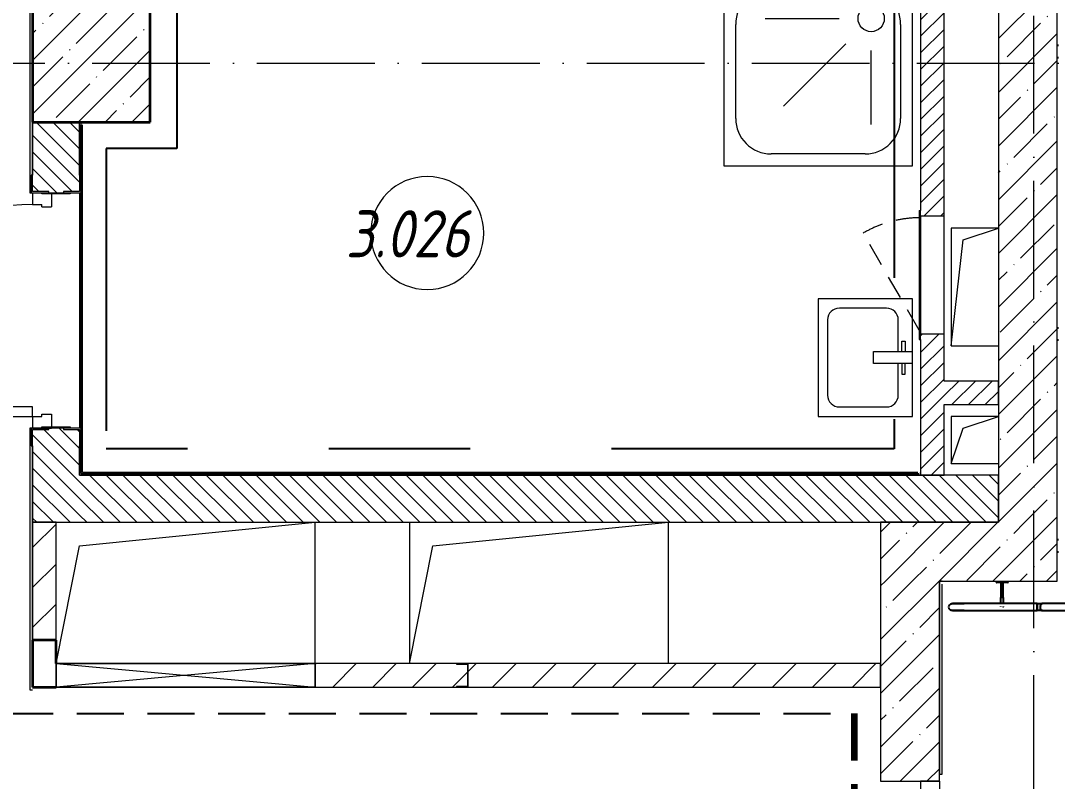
# Model space of a CAD drawing. Header units: millimetres. Extents: x -213536 to 1564669, y -45299 to 942238.
# Drawn here: x 524716 to 529116, y 495602 to 498833 of the extents above; entities that cross this region are included whole.
import ezdxf

# ---------------------------------------------------------------- set-up
doc = ezdxf.new("R2010")
doc.units = ezdxf.units.MM
for name, pattern in [('01 Штриховая _2 мм_', [300, 200, -100]), ('200_ШТРИХ_ш1п0_6_', [160, 100, -60]), ('50_200_ШТРИХ_1Т_ш5_п1_п1_', [700, 500, -100, 0, -100]), ('ADSK_Осевая', [3000, 1200, -600, 600, -600]), ('Штриховая _2 мм - 1 мм_', [300, 200, -100])]:
    doc.linetypes.add(name, pattern=pattern)
for name, color, linetype, lineweight in [('0-1', 7, 'Continuous', 5), ('0-2', 7, 'Continuous', 9), ('3) ЖБ 4м', 3, 'Continuous', 30), ('Каркас_Импост', 7, 'Continuous', 13), ('Марки помещений', 7, 'Continuous', 9), ('Несущие колонны', 7, 'Continuous', 9), ('Несущие колонны-1', 7, 'Continuous', 35), ('Обобщенные модели', 7, 'Continuous', 9), ('Общие ребра', 7, 'Continuous', 9), ('Ограждение-1', 7, 'Continuous', 25), ('Окна', 7, 'Continuous', 9), ('Оси-2', 7, '50_200_ШТРИХ_1Т_ш5_п1_п1_', 9), ('Открывание в плане-2', 7, '200_ШТРИХ_ш1п0_6_', 9), ('Открывание-1', 7, 'Continuous', 9), ('Панель', 7, 'Continuous', 13), ('Стены-1', 7, 'Continuous', 13), ('Штриховка разреза-1', 7, 'Continuous', 9), ('Элементы узлов-2', 7, 'Continuous', 9)]:
    doc.layers.add(name, color=color, linetype=linetype, lineweight=lineweight)
for name, color, linetype, lineweight, true_color in [('Сантехнические приборы-1', 7, 'Continuous', 9, 0xaaaaaa), ('СТ-1_1', 7, 'Штриховая _2 мм - 1 мм_', 90, 0x888888), ('СТ-1_5', 7, '01 Штриховая _2 мм_', 90, 0x545671), ('СТ-8', 7, 'ADSK_Осевая', 90, 0x8080c0)]:
    doc.layers.add(name, color=color, linetype=linetype, lineweight=lineweight, true_color=true_color)
doc.layers.get('0-2').off()
doc.styles.add('ISOCPEUR_I_6', font='isocpeui.ttf', dxfattribs={"width": 0.85, "height": 3.5})
pattern_1 = [(45, (0, 0), (-84.85281, 84.85281), [])]
pattern_2 = [(45, (0, 0), (-114.04925, 114.04925), []), (45, (114.05, 0), (-114.04925, 114.04925), [201.612, -40.322, 3.353, -36.97])]
pattern_3 = [(45, (0, 0), (-35.35534, 35.35534), [])]
pattern_4 = [(135, (0, 0), (-35.35534, -35.35534), [])]

# ---------------------------------------------------------------- blocks, each defined once
blk = doc.blocks.new('Ос 3 эт верх часть')
at = {"layer": 'Оси-2'}
for p, q in [((529016, 489952.4), (529016, 535177.6)), ((506116, 498652.4), (535374.3, 498652.4))]:
    blk.add_line(p, q, dxfattribs=at)
blk = doc.blocks.new('BSC_Колонна _Прямоугольная - 500х500-V146-АИ2_03_План отделки стен 3-го этажа _Часть 1_')
at = {"layer": 'Несущие колонны'}
h = blk.add_hatch(dxfattribs=at)
h.set_pattern_fill('FP_144', color=256, style=0, pattern_type=2)
h.set_pattern_definition([(45, (-95850, -53750), (-114.04925, 114.04925), []), (45, (-95735.95, -53750), (-114.04925, 114.04925), [201.613, -40.323, 3.353, -36.97])])
h.paths.add_polyline_path([(-250, -250), (250, -250), (250, 250), (-250, 250)], flags=0)
at = {"layer": 'Несущие колонны-1'}
for p, q in [((250, 250), (-250, 250)), ((-250, 250), (-250, -250)), ((250, -250), (250, 250)), ((-250, -250), (250, -250))]:
    blk.add_line(p, q, dxfattribs=at)
blk = doc.blocks.new('Дверь_СКБ_2Ст_Внутренняя_ШЕР - СОШ_Д-31__Дв_1600x2100h_ЛК_Лифтовой холл _зона безопасности МГН__EIS60-26412155-АИ2_03_План отделки стен 3-го этажа _Часть 1_')
at = {"layer": 'Каркас_Импост'}
for p, q in [((-787.5, 125), (-787.5, 45)), ((-787.5, 125), (-737.5, 125)), ((-737.5, 125), (-737.5, 100)), ((-727.5, 100), (-737.5, 100)), ((-727.5, 100), (-727.5, 45)), ((752.5, 100), (752.5, 45)), ((762.5, 100), (752.5, 100)), ((762.5, 125), (762.5, 100)), ((762.5, 125), (812.5, 125)), ((812.5, 125), (812.5, 45)), ((-787.5, 45), (-727.5, 45)), ((752.5, 45), (812.5, 45))]:
    blk.add_line(p, q, dxfattribs=at)
at = {"layer": 'Открывание-1'}
for centre, radius, start, end in [((762.5, 125), 1000, 90, 180), ((-737.5, 125), 500, 0, 90)]:
    blk.add_arc(centre, radius, start, end, dxfattribs=at)
at = {"layer": 'Панель'}
for p, q in [((762.5, 1125), (737.5, 1125)), ((737.5, 125), (737.5, 1125)), ((762.5, 1125), (762.5, 125)), ((-737.5, 625), (-712.5, 625)), ((-737.5, 625), (-737.5, 125)), ((-712.5, 125), (-712.5, 625)), ((-737.5, 125), (-712.5, 125)), ((762.5, 125), (737.5, 125))]:
    blk.add_line(p, q, dxfattribs=at)
blk = doc.blocks.new('Дверь_СКБ_1Ст_Внутренняя_ШЕР - СОШ_Д-5_Дв_1000x2100h_ПУИ-28602754-АИ2_03_План отделки стен 3-го этажа _Часть 1_')
at = {"layer": 'Каркас_Импост'}
for p, q in [((-437.5, 100), (-487.5, 100)), ((-487.5, 100), (-487.5, 20)), ((-437.5, 100), (-437.5, 60)), ((512.5, 100), (462.5, 100)), ((462.5, 100), (462.5, 60)), ((512.5, 100), (512.5, 20)), ((-437.5, 60), (-427.5, 60)), ((-427.5, 60), (-427.5, 20)), ((452.5, 60), (462.5, 60)), ((452.5, 60), (452.5, 20)), ((-427.5, 20), (-487.5, 20)), ((512.5, 20), (452.5, 20))]:
    blk.add_line(p, q, dxfattribs=at)
at = {"layer": 'Открывание-1'}
blk.add_arc((-437.5, 100), 900, 360, 90, dxfattribs=at)
at = {"layer": 'Панель'}
for p, q in [((-437.5, 1000), (-397.5, 1000)), ((-437.5, 1000), (-437.5, 100)), ((-397.5, 100), (-397.5, 1000)), ((-437.5, 100), (-397.5, 100))]:
    blk.add_line(p, q, dxfattribs=at)
blk = doc.blocks.new('SND_2D_Раковина1 - 400х300-18442872-АИ2_03_План отделки стен 3-го этажа _Часть 1_')
at = {"layer": 'Сантехнические приборы-1'}
for p, q in [((-250, 220), (-250, -180)), ((250, 220), (-250, 220)), ((160, 180), (-160, 180)), ((250, -180), (250, 220)), ((-210, 130), (-210, -70)), ((210, -70), (210, 130)), ((-25, -180), (-25, -15)), ((-25, -15), (25, -15)), ((25, -15), (25, -180)), ((-160, -120), (-25, -120)), ((25, -120), (160, -120)), ((-70, -135), (-70, -150)), ((-25, -135), (-70, -135)), ((-70, -150), (-25, -150)), ((25, -135), (70, -135)), ((70, -150), (25, -150)), ((70, -135), (70, -150)), ((-250, -180), (250, -180))]:
    blk.add_line(p, q, dxfattribs=at)
for centre, start, end in [((-160, 130), 90, 180), ((160, 130), 360, 90), ((-160, -70), 180, 270), ((160, -70), 270, 360)]:
    blk.add_arc(centre, 50, start, end, dxfattribs=at)
blk = doc.blocks.new('SND_2D_Душ - Прямоугольный 800x800-18405747-АИ2_03_План отделки стен 3-го этажа _Часть 1_')
at = {"layer": 'Сантехнические приборы-1'}
for p, q in [((0, 0), (0, -800)), ((800, 0), (0, 0)), ((800, -350), (800, 0)), ((200, -50), (600, -50)), ((625, -175), (310.9, -175)), ((50, -600), (50, -200)), ((750, -200), (750, -350)), ((546.9, -546.9), (282.8, -282.8)), ((175, -625), (175, -310.9)), ((750, -350), (750, -600)), ((800, -800), (800, -350)), ((350, -750), (200, -750)), ((600, -750), (350, -750)), ((0, -800), (350, -800)), ((350, -800), (800, -800))]:
    blk.add_line(p, q, dxfattribs=at)
blk.add_circle((175, -175), 55.8, dxfattribs=at)
for centre, start, end in [((200, -200), 90, 180), ((600, -200), 360, 90), ((200, -600), 180, 270), ((600, -600), 270, 0)]:
    blk.add_arc(centre, 150, start, end, dxfattribs=at)
blk = doc.blocks.new('154_Стойка_СКБ_Уголок - СМ-2180_200-28268025-АИ2_03_План отделки стен 3-го этажа _Часть 1_')
at = {"layer": 'Обобщенные модели'}
for p, q in [((125, 156), (125, 81)), ((200, 156), (125, 156)), ((131, 81), (131, 150)), ((131, 150), (200, 150)), ((200, 150), (200, 156)), ((125, 81), (131, 81)), ((131, 19), (125, 19)), ((125, 19), (125, -56)), ((131, -50), (131, 19)), ((125, -56), (200, -56)), ((200, -50), (131, -50)), ((200, -56), (200, -50))]:
    blk.add_line(p, q, dxfattribs=at)
blk = doc.blocks.new('Стойка_Влож_Полоса боковая - Полоса-28213942-АИ2_03_План отделки стен 3-го этажа _Часть 1_')
at = {"layer": 'Обобщенные модели'}
for p, q in [((-5, 60), (0, 60)), ((-5, -60), (-5, 60)), ((0, 31), (0, -31)), ((0, -60), (-5, -60))]:
    blk.add_line(p, q, dxfattribs=at)
blk = doc.blocks.new('154_Фахверк_СКБ_Швеллер - Тип_100_3960-28515445-АИ2_03_План отделки стен 3-го этажа _Часть 1_')
at = {"layer": 'Обобщенные модели'}
for p, q in [((175, 50), (125, 50)), ((125, 50), (125, -50)), ((128, 47), (175, 47)), ((128, -47), (128, 47)), ((175, 47), (175, 50)), ((125, -50), (175, -50)), ((175, -47), (128, -47)), ((175, -50), (175, -47))]:
    blk.add_line(p, q, dxfattribs=at)
blk = doc.blocks.new('AR_Отверстие Ниша - Лючок-32405250-АИ2_03_План отделки стен 3-го этажа _Часть 1_')
at = {"layer": 'Окна'}
for p, q in [((250, 50), (-250, 50)), ((-250, 50), (-250, -50)), ((250, -50), (250, 50)), ((-250, -50), (250, -50))]:
    blk.add_line(p, q, dxfattribs=at)
blk = doc.blocks.new('Л_Общий_Лючок - Лючок-29683801-АИ2_03_План отделки стен 3-го этажа _Часть 1_')
at = {"layer": 'Окна'}
for p, q in [((524, 6), (-24, 6)), ((-24, 6), (-24, 0)), ((-24, 0), (0, 0)), ((500, 0), (524, 0)), ((524, 6), (524, 0))]:
    blk.add_line(p, q, dxfattribs=at)
at = {"layer": 'Открывание в плане-2'}
blk.add_line((16.4, 6), (428.6, 244), dxfattribs=at)
blk.add_arc((6, 0), 488, 0.708, 30, dxfattribs=at)
blk = doc.blocks.new('AR_Отверстие прямоугольное _в плите_ - AR_Отверстие прямоугольное _в плите_-30229458-АИ2_03_План отделки стен 3-го этажа _Часть 1_')
at = {"layer": 'Обобщенные модели'}
for p, q in [((100, 250), (-100, 250)), ((-100, 250), (-100, -250)), ((-50, 200), (100, 250)), ((-100, -250), (-50, 200)), ((-100, -250), (100, -250))]:
    blk.add_line(p, q, dxfattribs=at)
blk = doc.blocks.new('AR_Отверстие прямоугольное _в плите_ - AR_Отверстие прямоугольное _в плите_-V235-АИ2_03_План отделки стен 3-го этажа _Часть 1_')
at = {"layer": 'Обобщенные модели'}
for p, q in [((100, 100), (-100, 100)), ((-100, 100), (-100, -100)), ((-50, 50), (100, 100)), ((-100, -100), (-50, 50)), ((-100, -100), (100, -100))]:
    blk.add_line(p, q, dxfattribs=at)
blk = doc.blocks.new('AR_Отверстие прямоугольное _в плите_ - AR_Отверстие прямоугольное _в плите_-30552682-АИ2_03_План отделки стен 3-го этажа _Часть 1_')
at = {"layer": 'Обобщенные модели'}
for p, q in [((-550, 300), (-550, -300)), ((-450, 200), (550, 300)), ((550, -300), (550, 300)), ((-550, -300), (-450, 200))]:
    blk.add_line(p, q, dxfattribs=at)
blk = doc.blocks.new('AR_Отверстие прямоугольное _в плите_ - AR_Отверстие прямоугольное _в плите_-V245-АИ2_03_План отделки стен 3-го этажа _Часть 1_')
at = {"layer": 'Обобщенные модели'}
for p, q in [((-450, 200), (550, 300)), ((550, -300), (550, 300)), ((-550, -300), (-450, 200))]:
    blk.add_line(p, q, dxfattribs=at)
blk = doc.blocks.new('Ограждение 29 - Ограждение 2-32669097-АИ2_03_План отделки стен 3-го этажа _Часть 1_')
at = {"layer": 'Ограждение-1'}
for p, q in [((7475, 53326.1), (7475, 53016)), ((7505, 53016), (7505, 53326.1)), ((7595, 53170.1), (7531.4, 53170.1)), ((7595, 53170.1), (7531.4, 53170.1)), ((7531.4, 53160.1), (7595, 53160.1)), ((7531.4, 53160.1), (7595, 53160.1)), ((7600, 53189.9), (7595, 53189.9)), ((7595, 53189.9), (7595, 53189)), ((7595, 53189), (7595, 53189.9)), ((7600, 53189.9), (7595, 53189.9)), ((7595, 53189.9), (7595, 53189)), ((7595, 53139.9), (7595, 53189.9)), ((7595, 53140.7), (7595, 53139.9)), ((7595, 53139.9), (7595, 53140.7)), ((7595, 53140.7), (7595, 53139.9)), ((7595, 53139.9), (7600, 53139.9)), ((7595, 53139.9), (7600, 53139.9)), ((7475, 52995.9), (7475, 52864.3)), ((7490, 53016), (7475.5, 53016)), ((7505, 53016), (7490, 53016)), ((7505, 52864.3), (7505, 52995.9)), ((7725, 52931), (7725, 52926)), ((7725, 52931), (7725, 52926)), ((7775, 52926), (7775, 52931)), ((7775, 52926), (7775, 52931)), ((8625, 52931), (8625, 52926)), ((8625, 52931), (8625, 52926)), ((8675, 52926), (8675, 52931)), ((8675, 52926), (8675, 52931)), ((9824.9, 52931), (9824.9, 52926)), ((9824.9, 52931), (9824.9, 52926)), ((9874.9, 52926), (9874.9, 52931)), ((9874.9, 52926), (9874.9, 52931))]:
    blk.add_line(p, q, dxfattribs=at)
at = {"layer": 'Ограждение-1', "flags": 128}
for points in [[(7475, 53376.1), (7475, 53376.7), (7475, 53377.3), (7475.1, 53377.9), (7475.2, 53378.5), (7475.3, 53379.1), (7475.4, 53379.7), (7475.6, 53380.3), (7475.8, 53380.9), (7476, 53381.4), (7476.2, 53382), (7476.4, 53382.5), (7476.7, 53383.1), (7477, 53383.6), (7477.3, 53384.1), (7477.6, 53384.6), (7478, 53385.1), (7478.3, 53385.6), (7478.7, 53386), (7479.1, 53386.5), (7479.5, 53386.9), (7480, 53387.3), (7480.4, 53387.7), (7480.9, 53388.1), (7481.4, 53388.4), (7481.9, 53388.8), (7482.4, 53389.1), (7482.9, 53389.4), (7483.5, 53389.6), (7484, 53389.9), (7484.6, 53390.1), (7485.1, 53390.3), (7485.7, 53390.5), (7486.3, 53390.7), (7486.9, 53390.8), (7487.4, 53390.9), (7488, 53391)], [(7475, 53376.1), (7475, 53376.1), (7475, 53376), (7475, 53375.8), (7475, 53375.5), (7475, 53375.2), (7475, 53374.7), (7475, 53374.2), (7475, 53373.6), (7475, 53372.9), (7475, 53372.2), (7475, 53371.4), (7475, 53370.5), (7475, 53369.5), (7475, 53368.5), (7475, 53367.4), (7475, 53366.3), (7475, 53365), (7475, 53363.7), (7475, 53362.4), (7475, 53361), (7475, 53359.5), (7475, 53358), (7475, 53356.4), (7475, 53354.8), (7475, 53353.2), (7475, 53351.5), (7475, 53349.7), (7475, 53347.9), (7475, 53346.1), (7475, 53344.3), (7475, 53342.4), (7475, 53340.5), (7475, 53338.6), (7475, 53336.6), (7475, 53334.6), (7475, 53332.7), (7475, 53330.7), (7475, 53328.7), (7475, 53326.7), (7475, 53326.1)], [(7475, 53326.1), (7475, 53328.1), (7475, 53330.1), (7475, 53332.1), (7475, 53334.1), (7475, 53336.1), (7475, 53338), (7475, 53340), (7475, 53341.9), (7475, 53343.8), (7475, 53345.6), (7475, 53347.4), (7475, 53349.2), (7475, 53351), (7475, 53352.7), (7475, 53354.4), (7475, 53356), (7475, 53357.6), (7475, 53359.1), (7475, 53360.6), (7475, 53362), (7475, 53363.4), (7475, 53364.7), (7475, 53365.9), (7475, 53367.1), (7475, 53368.2), (7475, 53369.3), (7475, 53370.2), (7475, 53371.2), (7475, 53372), (7475, 53372.7), (7475, 53373.4), (7475, 53374), (7475, 53374.6), (7475, 53375), (7475, 53375.4), (7475, 53375.7), (7475, 53375.9), (7475, 53376.1), (7475, 53376.1), (7475, 53376.1)], [(7491.8, 53391), (7492.4, 53391), (7493, 53390.8), (7493.6, 53390.7), (7494.1, 53390.6), (7494.7, 53390.4), (7495.3, 53390.2), (7495.8, 53390), (7496.4, 53389.7), (7496.9, 53389.5), (7497.4, 53389.2), (7498, 53388.9), (7498.5, 53388.5), (7498.9, 53388.2), (7499.4, 53387.8), (7499.9, 53387.4), (7500.3, 53387), (7500.8, 53386.6), (7501.2, 53386.2), (7501.6, 53385.7)], [(7501.9, 53385.2), (7502.3, 53384.7), (7502.6, 53384.3), (7502.9, 53383.7), (7503.2, 53383.2), (7503.5, 53382.7), (7503.7, 53382.1), (7504, 53381.6), (7504.2, 53381), (7504.4, 53380.4), (7504.5, 53379.9), (7504.7, 53379.3), (7504.8, 53378.7), (7504.9, 53378.1), (7504.9, 53377.5), (7505, 53376.9), (7505, 53376.3), (7505, 53376.1)], [(7505, 53326.1), (7505, 53328.1), (7505, 53330.1), (7505, 53332.1), (7505, 53334.1), (7505, 53336.1), (7505, 53338), (7505, 53340), (7505, 53341.9), (7505, 53343.8), (7505, 53345.6), (7505, 53347.4), (7505, 53349.2), (7505, 53351), (7505, 53352.7), (7505, 53354.4), (7505, 53356), (7505, 53357.6), (7505, 53359.1), (7505, 53360.6), (7505, 53362), (7505, 53363.4), (7505, 53364.7), (7505, 53365.9), (7505, 53367.1), (7505, 53368.2), (7505, 53369.3), (7505, 53370.2), (7505, 53371.2), (7505, 53372), (7505, 53372.7), (7505, 53373.4), (7505, 53374), (7505, 53374.6), (7505, 53375), (7505, 53375.4), (7505, 53375.7), (7505, 53375.9), (7505, 53376.1), (7505, 53376.1), (7505, 53376.1)], [(7505, 53376.1), (7505, 53376.1), (7505, 53376), (7505, 53375.8), (7505, 53375.5), (7505, 53375.2), (7505, 53374.7), (7505, 53374.2), (7505, 53373.6), (7505, 53372.9), (7505, 53372.2), (7505, 53371.4), (7505, 53370.5), (7505, 53369.5), (7505, 53368.5), (7505, 53367.4), (7505, 53366.3), (7505, 53365), (7505, 53363.7), (7505, 53362.4), (7505, 53361), (7505, 53359.5), (7505, 53358), (7505, 53356.4), (7505, 53354.8), (7505, 53353.2), (7505, 53351.5), (7505, 53349.7), (7505, 53347.9), (7505, 53346.1), (7505, 53344.3), (7505, 53342.4), (7505, 53340.5), (7505, 53338.6), (7505, 53336.6), (7505, 53334.6), (7505, 53332.7), (7505, 53330.7), (7505, 53328.7), (7505, 53326.7)], [(7490.5, 53170.1), (7490.5, 53170.1), (7490.6, 53170.1), (7490.8, 53170.1), (7491, 53170.1), (7491.3, 53170.1), (7491.7, 53170.1), (7492.2, 53170.1)], [(7492.1, 53160.1), (7491.7, 53160.1), (7491.3, 53160.1), (7491, 53160.1), (7490.8, 53160.1), (7490.6, 53160.1), (7490.5, 53160.1), (7490.5, 53160.1)], [(7531.4, 53160.1), (7529.8, 53160.1), (7528.1, 53160.1), (7526.5, 53160.1), (7524.9, 53160.1), (7523.3, 53160.1), (7521.6, 53160.1), (7520.1, 53160.1), (7518.5, 53160.1), (7516.9, 53160.1), (7515.4, 53160.1), (7513.9, 53160.1), (7512.4, 53160.1), (7511, 53160.1), (7509.6, 53160.1), (7508.2, 53160.1), (7506.9, 53160.1), (7505.6, 53160.1)], [(7531.4, 53160.1), (7529.8, 53160.1), (7528.1, 53160.1), (7526.5, 53160.1), (7524.9, 53160.1), (7523.3, 53160.1), (7521.6, 53160.1), (7520.1, 53160.1), (7518.5, 53160.1), (7516.9, 53160.1), (7515.4, 53160.1), (7513.9, 53160.1), (7512.4, 53160.1), (7511, 53160.1), (7509.6, 53160.1), (7508.2, 53160.1), (7506.9, 53160.1), (7505.6, 53160.1)], [(7505.7, 53170.1), (7507, 53170.1), (7508.3, 53170.1), (7509.7, 53170.1), (7511.1, 53170.1), (7512.5, 53170.1), (7514, 53170.1), (7515.5, 53170.1), (7517, 53170.1), (7518.6, 53170.1), (7520.2, 53170.1), (7521.8, 53170.1), (7523.4, 53170.1), (7525, 53170.1), (7526.6, 53170.1), (7528.3, 53170.1), (7529.9, 53170.1), (7531.4, 53170.1)], [(7505.7, 53170.1), (7507, 53170.1), (7508.3, 53170.1), (7509.7, 53170.1), (7511.1, 53170.1), (7512.5, 53170.1), (7514, 53170.1), (7515.5, 53170.1), (7517, 53170.1), (7518.6, 53170.1), (7520.2, 53170.1), (7521.8, 53170.1), (7523.4, 53170.1), (7525, 53170.1), (7526.6, 53170.1), (7528.3, 53170.1), (7529.9, 53170.1), (7531.4, 53170.1)], [(7474.9, 52993.4), (7474.9, 52994.3), (7474.9, 52995.3), (7474.9, 52996.2), (7474.9, 52997.3), (7474.9, 52998.3), (7474.9, 52999.4), (7474.9, 53000.5), (7474.9, 53001.6), (7474.9, 53002.8), (7474.9, 53004), (7474.9, 53005.2), (7474.9, 53006.4), (7474.9, 53007.6), (7474.9, 53008.8), (7474.9, 53010.1), (7474.9, 53011.3), (7474.9, 53012.6), (7474.9, 53013.9), (7474.9, 53015.1), (7474.9, 53016)], [(7474.9, 52993.4), (7474.9, 52994.3), (7474.9, 52995.3), (7474.9, 52996.2), (7474.9, 52997.3), (7474.9, 52998.3), (7474.9, 52999.4), (7474.9, 53000.5), (7474.9, 53001.6), (7474.9, 53002.8), (7474.9, 53004), (7474.9, 53005.2), (7474.9, 53006.4), (7474.9, 53007.6), (7474.9, 53008.8), (7474.9, 53010.1), (7474.9, 53011.3), (7474.9, 53012.6), (7474.9, 53013.9), (7474.9, 53015.1), (7474.9, 53016)], [(7504.9, 53016), (7504.9, 53014.7), (7504.9, 53013.4), (7504.9, 53012.2), (7504.9, 53010.9), (7504.9, 53009.7), (7504.9, 53008.4), (7504.9, 53007.2), (7504.9, 53006), (7504.9, 53004.8), (7504.9, 53003.6), (7504.9, 53002.4), (7504.9, 53001.3), (7504.9, 53000.1), (7504.9, 52999), (7504.9, 52998), (7504.9, 52996.9), (7504.9, 52995.9), (7504.9, 52994.9), (7504.9, 52994), (7504.9, 52993.4)], [(7504.9, 53016), (7504.9, 53014.7), (7504.9, 53013.4), (7504.9, 53012.2), (7504.9, 53010.9), (7504.9, 53009.7), (7504.9, 53008.4), (7504.9, 53007.2), (7504.9, 53006), (7504.9, 53004.8), (7504.9, 53003.6), (7504.9, 53002.4), (7504.9, 53001.3), (7504.9, 53000.1), (7504.9, 52999), (7504.9, 52998)]]:
    blk.add_lwpolyline(points, dxfattribs=at)
at = {"layer": 'Ограждение-1'}
for centre, ratio, start_param, end_param in [((7489.9, 52993.4), 0.701869, 2.879793, 3.141593), ((7490, 52995.9), 0.5, 2.879793, 3.141593), ((7489.9, 53016), 0.008993, 3.423664, 4.712389), ((7489.9, 52993.4), 0.701869, 2.617994, 2.858001), ((7489.9, 52993.4), 0.701869, 2.356194, 2.604807), ((7489.9, 52993.4), 0.701869, 1.570796, 2.345731), ((7490, 52995.9), 0.5, 1.570796, 1.93635), ((7489.9, 53016), 0.008993, 4.712389, 6.021386), ((7489.9, 52993.4), 0.701869, 0.785398, 1.570796), ((7490, 52995.9), 0.5, 1.205243, 1.570796), ((7489.9, 52993.4), 0.701869, 0.523599, 0.772459), ((7489.9, 52993.4), 0.701869, 0.261799, 0.504741), ((7490, 52995.9), 0.5, 0, 0.261799)]:
    blk.add_ellipse(centre, major_axis=(15, 0), ratio=ratio, start_param=start_param, end_param=end_param, dxfattribs=at)
for points in [[(7531.4, 53170), (7531.4, 53170.1), (7531.4, 53170.1), (7531.4, 53170)], [(7531.4, 53170), (7531.4, 53170.1), (7531.4, 53170.1), (7531.4, 53169.5), (7531.4, 53168.4), (7531.5, 53166.8), (7531.5, 53165.7), (7531.5, 53165.1)], [(7531.5, 53165.1), (7531.5, 53164.5), (7531.5, 53163.3), (7531.4, 53161.8), (7531.4, 53160.7), (7531.4, 53160.2), (7531.4, 53160.1)]]:
    blk.add_open_spline(points, degree=3, dxfattribs=at)
blk = doc.blocks.new('AR_Отверстие прямоугольное _в стене_ - AR_Отверстие прямоугольное _в стене__ОВ-36943067-АИ2_03_План отделки стен 3-го этажа _Часть 1_')
at = {"layer": 'Элементы узлов-2'}
for p, q in [((-550, -50), (-550, 50)), ((-550, 50), (550, 50)), ((550, 50), (-550, -50)), ((-550, 50), (550, -50)), ((550, 50), (-550, 50)), ((-550, 50), (-550, -50)), ((550, 50), (550, -50)), ((550, -50), (550, 50)), ((550, -50), (-550, -50)), ((-550, -50), (550, -50))]:
    blk.add_line(p, q, dxfattribs=at)
blk = doc.blocks.new('BSC_Колонна _Прямоугольная1 - 200х100 _металл_-V282-АИ2_03_План отделки стен 3-го этажа _Часть 1_')
at = {"layer": 'Несущие колонны-1'}
for p, q in [((0, 50), (-100, 50)), ((-100, 50), (-100, -50)), ((100, -50), (100, 50)), ((-100, -50), (100, -50))]:
    blk.add_line(p, q, dxfattribs=at)
blk = doc.blocks.new('0125-Р-ОО-Ш2-АР-о_23_10_2024_rvt-1-АИ2_03_План отделки стен 3-го этажа _Часть 1_')
at = {"layer": 'Штриховка разреза-1'}
h = blk.add_hatch(dxfattribs=at)
h.set_pattern_fill('FP_2', color=256, style=0, pattern_type=2)
h.set_pattern_definition(pattern_2)
h.paths.add_polyline_path([(99950, 51800), (99950, 57000), (99700, 57000), (99700, 51800), (99926, 51800)], flags=0)
h = blk.add_hatch(dxfattribs=at)
h.set_pattern_fill('FP_38', color=256, style=0, pattern_type=2)
h.set_pattern_definition(pattern_3)
h.paths.add_polyline_path([(99370, 52000), (99470, 52000), (99470, 52600), (99370, 52600), (99370, 52371.4)], flags=0)
h.paths.add_polyline_path([(99370, 53100), (99470, 53100), (99470, 56700), (99370, 56700), (99370, 53124)], flags=0)
h = blk.add_hatch(dxfattribs=at)
h.set_pattern_fill('FP_1', color=256, style=0, pattern_type=2)
h.set_pattern_definition(pattern_4)
h.paths.add_polyline_path([(95600, 51800), (95800, 51800), (95800, 52194), (95731, 52194), (95731, 52200), (95669, 52200), (95669, 52194), (95600, 52194), (95600, 52125)], flags=0)
h.paths.add_polyline_path([(95731, 53200), (95731, 53206), (95800, 53206), (95800, 53500), (95600, 53500), (95600, 53206), (95669, 53206), (95669, 53200)], flags=0)
h = blk.add_hatch(dxfattribs=at)
h.set_pattern_fill('FP_38', color=256, style=0, pattern_type=2)
h.set_pattern_definition(pattern_3)
h.paths.add_polyline_path([(99700, 52300), (99700, 52400), (99470, 52400), (99470, 52300), (99690.5, 52300)], flags=0)
h = blk.add_hatch(dxfattribs=at)
h.set_pattern_fill('FP_1', color=256, style=0, pattern_type=2)
h.set_pattern_definition(pattern_4)
h.paths.add_polyline_path([(99219.4, 51800), (99700, 51800), (99700, 52000), (95800, 52000), (95800, 51800), (97335.1, 51800)], flags=0)
h = blk.add_hatch(dxfattribs=at)
h.set_pattern_fill('FP_121', color=256, style=0, pattern_type=2)
h.set_pattern_definition(pattern_1)
h.paths.add_polyline_path([(95600, 51300), (95700, 51300), (95700, 51800), (95600, 51800), (95600, 51521.7)], flags=0)
h = blk.add_hatch(dxfattribs=at)
h.set_pattern_fill('FP_2', color=256, style=0, pattern_type=2)
h.set_pattern_definition(pattern_2)
h.paths.add_polyline_path([(99200, 51550), (99950, 51550), (99950, 51800), (99200, 51800)], flags=0)
h = blk.add_hatch(dxfattribs=at)
h.set_pattern_fill('FP_2', color=256, style=0, pattern_type=2)
h.set_pattern_definition(pattern_2)
h.paths.add_polyline_path([(99200, 48900), (99450, 48900), (99450, 49100), (99200, 49100)], flags=0)
h.paths.add_polyline_path([(99200, 50700), (99450, 50700), (99450, 51550), (99200, 51550), (99200, 51521.7)], flags=0)
h = blk.add_hatch(dxfattribs=at)
h.set_pattern_fill('FP_121', color=256, style=0, pattern_type=2)
h.set_pattern_definition(pattern_1)
h.paths.add_polyline_path([(99200, 51100), (99200, 51200), (97450, 51200), (97450, 51100)], flags=0)
h.paths.add_polyline_path([(97335.1, 51100), (97400, 51100), (97400, 51103), (97447, 51103), (97447, 51197), (97400, 51197), (97400, 51200), (96800, 51200), (96800, 51100)], flags=0)
at = {"layer": 'Стены-1'}
for p, q in [((99700, 57000), (99700, 51800)), ((99950, 51800), (99950, 57000)), ((99470, 53100), (99470, 56700)), ((99370, 54150), (99370, 53124)), ((95600, 53500), (95600, 53275)), ((95800, 53275), (95800, 53500)), ((99470, 52400), (99470, 52600)), ((99370, 52576), (99370, 52000)), ((99700, 52400), (99470, 52400)), ((99700, 52300), (99700, 52400)), ((99470, 52000), (99470, 52300)), ((99470, 52300), (99700, 52300)), ((95600, 52125), (95600, 51800)), ((95800, 52000), (95800, 52125)), ((99700, 52000), (95800, 52000)), ((99370, 52000), (99470, 52000)), ((99700, 51800), (99700, 52000)), ((95600, 51800), (95600, 51300)), ((95700, 51800), (95600, 51800)), ((95600, 51800), (95800, 51800)), ((95700, 51300), (95700, 51800)), ((95800, 51800), (99700, 51800)), ((99700, 51800), (99200, 51800)), ((99200, 51800), (99200, 51550)), ((99950, 51550), (99950, 51800)), ((99200, 51550), (99200, 50700)), ((99450, 50700), (99450, 51550)), ((99450, 51550), (99950, 51550)), ((97400, 51200), (96800, 51200)), ((99200, 51200), (97450, 51200)), ((99200, 51100), (99200, 51200)), ((96800, 51100), (97400, 51100)), ((97450, 51100), (99200, 51100)), ((99200, 50700), (99450, 50700))]:
    blk.add_line(p, q, dxfattribs=at)
at = {"layer": '0-2'}
for name, p, rotation in [('Ограждение 29 - Ограждение 2-32669097-АИ2_03_План отделки стен 3-го этажа _Часть 1_', (152881, 43950), 89.99999999999993), ('SND_2D_Душ - Прямоугольный 800x800-18405747-АИ2_03_План отделки стен 3-го этажа _Часть 1_', (99335, 54115), 270.0000000000001), ('154_Стойка_СКБ_Уголок - СМ-2180_200-28268025-АИ2_03_План отделки стен 3-го этажа _Часть 1_', (95750, 53075), 89.9999999999999), ('Дверь_СКБ_1Ст_Внутренняя_ШЕР - СОШ_Д-5_Дв_1000x2100h_ПУИ-28602754-АИ2_03_План отделки стен 3-го этажа _Часть 1_', (95700, 52687.5), 89.9999999999999), ('Стойка_Влож_Полоса боковая - Полоса-28213942-АИ2_03_План отделки стен 3-го этажа _Часть 1_', (95700, 53200), 89.99999999999991), ('Л_Общий_Лючок - Лючок-29683801-АИ2_03_План отделки стен 3-го этажа _Часть 1_', (99370, 52600), 90), ('AR_Отверстие Ниша - Лючок-32405250-АИ2_03_План отделки стен 3-го этажа _Часть 1_', (99420, 52850), 270), ('SND_2D_Раковина1 - 400х300-18442872-АИ2_03_План отделки стен 3-го этажа _Часть 1_', (99155, 52500), 90.00000000000026), ('154_Стойка_СКБ_Уголок - СМ-2180_200-28268025-АИ2_03_План отделки стен 3-го этажа _Часть 1_', (95650, 52325), 269.9999999999999), ('Стойка_Влож_Полоса боковая - Полоса-28213942-АИ2_03_План отделки стен 3-го этажа _Часть 1_', (95700, 52200), 269.9999999999999), ('BSC_Колонна _Прямоугольная1 - 200х100 _металл_-V282-АИ2_03_План отделки стен 3-го этажа _Часть 1_', (95650, 51200), 270.0000000000001), ('154_Фахверк_СКБ_Швеллер - Тип_100_3960-28515445-АИ2_03_План отделки стен 3-го этажа _Часть 1_', (97575, 51150), 180), ('Дверь_СКБ_2Ст_Внутренняя_ШЕР - СОШ_Д-31__Дв_1600x2100h_ЛК_Лифтовой холл _зона безопасности МГН__EIS60-26412155-АИ2_03_План отделки стен 3-го этажа _Часть 1_', (99325, 49912.5), 270)]:
    blk.add_blockref(name, p, dxfattribs=dict(at, rotation=rotation))
for name, p in [('BSC_Колонна _Прямоугольная - 500х500-V146-АИ2_03_План отделки стен 3-го этажа _Часть 1_', (95850, 53750)), ('AR_Отверстие прямоугольное _в плите_ - AR_Отверстие прямоугольное _в плите_-30229458-АИ2_03_План отделки стен 3-го этажа _Часть 1_', (99600, 52800)), ('AR_Отверстие прямоугольное _в плите_ - AR_Отверстие прямоугольное _в плите_-V235-АИ2_03_План отделки стен 3-го этажа _Часть 1_', (99600, 52150)), ('AR_Отверстие прямоугольное _в плите_ - AR_Отверстие прямоугольное _в плите_-V245-АИ2_03_План отделки стен 3-го этажа _Часть 1_', (96250, 51500)), ('AR_Отверстие прямоугольное _в плите_ - AR_Отверстие прямоугольное _в плите_-30552682-АИ2_03_План отделки стен 3-го этажа _Часть 1_', (97750, 51500)), ('AR_Отверстие прямоугольное _в стене_ - AR_Отверстие прямоугольное _в стене__ОВ-36943067-АИ2_03_План отделки стен 3-го этажа _Часть 1_', (96250, 51150))]:
    blk.add_blockref(name, p, dxfattribs=at)
blk = doc.blocks.new('AI_Марка_Помещение_х1__Общий_E___ISO-2_1K_ - Номер-16210215-АИ2_03_План отделки стен 3-го этажа _Часть 1_')
at = {"layer": 'Марки помещений'}
for start, end in [(360, 180), (180, 360)]:
    blk.add_arc((0.039, 0.312), 2.4, start, end, dxfattribs=at)
blk = doc.blocks.new('3этВверх')
at = {"layer": 'Общие ребра'}
for q in [(524973, 498395.4), (528529, 496909.4)]:
    blk.add_line((524973, 496909.4), q, dxfattribs=at)
at = {"layer": 'СТ-1_1', "lineweight": 25}
blk.add_line((524654, 495890.4), (528254, 495890.4), dxfattribs=at)
at = {"layer": 'СТ-1_5'}
blk.add_line((528254, 495890.4), (528254, 493864.4), dxfattribs=at)
at = {"layer": 'СТ-8', "lineweight": 25}
for p, q in [((525378, 498940.4), (525378, 498290.4)), ((528424, 498940.4), (528424, 497014.4)), ((525378, 498290.4), (525078, 498290.4)), ((525078, 498290.4), (525078, 497014.4)), ((528424, 497014.4), (525078, 497014.4))]:
    blk.add_line(p, q, dxfattribs=at)
at = {"layer": 'Стены-1'}
for p, q in [((524754, 499352.4), (524754, 498102.4)), ((524766, 498177.4), (524766, 498402.4)), ((524966, 498390.4), (524966, 498177.4)), ((524978, 496914.4), (524978, 498390.4)), ((524754, 498102.4), (524760, 498102.4)), ((524966, 498102.4), (524966, 497102.4)), ((524754, 497102.4), (524754, 495990.4)), ((524760, 497102.4), (524754, 497102.4)), ((524766, 496202.4), (524766, 497027.4)), ((524966, 497027.4), (524966, 496902.4)), ((524966, 496902.4), (528536, 496902.4)), ((528524, 496914.4), (524978, 496914.4)), ((528536, 496902.4), (528536, 496914.4)), ((528616, 496452.4), (528616, 495632.4)), ((528628, 496452.4), (528616, 496452.4)), ((528628, 495632.4), (528628, 496440.4)), ((524754, 495990.4), (524766, 495990.4)), ((528616, 495632.4), (528628, 495632.4))]:
    blk.add_line(p, q, dxfattribs=at)
at = {"layer": '0-1'}
blk.add_blockref('0125-Р-ОО-Ш2-АР-о_23_10_2024_rvt-1-АИ2_03_План отделки стен 3-го этажа _Часть 1_', (429166, 444902.4), dxfattribs=at)
at = {"layer": 'Марки помещений', "xscale": 99.99999999999993, "yscale": 99.99999999999993, "zscale": 99.99999999999993}
blk.add_blockref('AI_Марка_Помещение_х1__Общий_E___ISO-2_1K_ - Номер-16210215-АИ2_03_План отделки стен 3-го этажа _Часть 1_', (526437.8, 497900.1), dxfattribs=at)
at = {"layer": 'Марки помещений', "insert": (526095.1, 498027.9), "char_height": 200, "width": 785.654, "attachment_point": 1, "style": 'ISOCPEUR_I_6'}
blk.add_mtext('3.026', dxfattribs=at)

msp = doc.modelspace()

# ---------------------------------------------------------------- block references
at = {"color": 5, "lineweight": 30}
msp.add_blockref('Ос 3 эт верх часть', (0, 0), dxfattribs=at)
at = {"layer": '3) ЖБ 4м'}
msp.add_blockref('3этВверх', (0, 0), dxfattribs=at)

doc.saveas('drawing.dxf')
